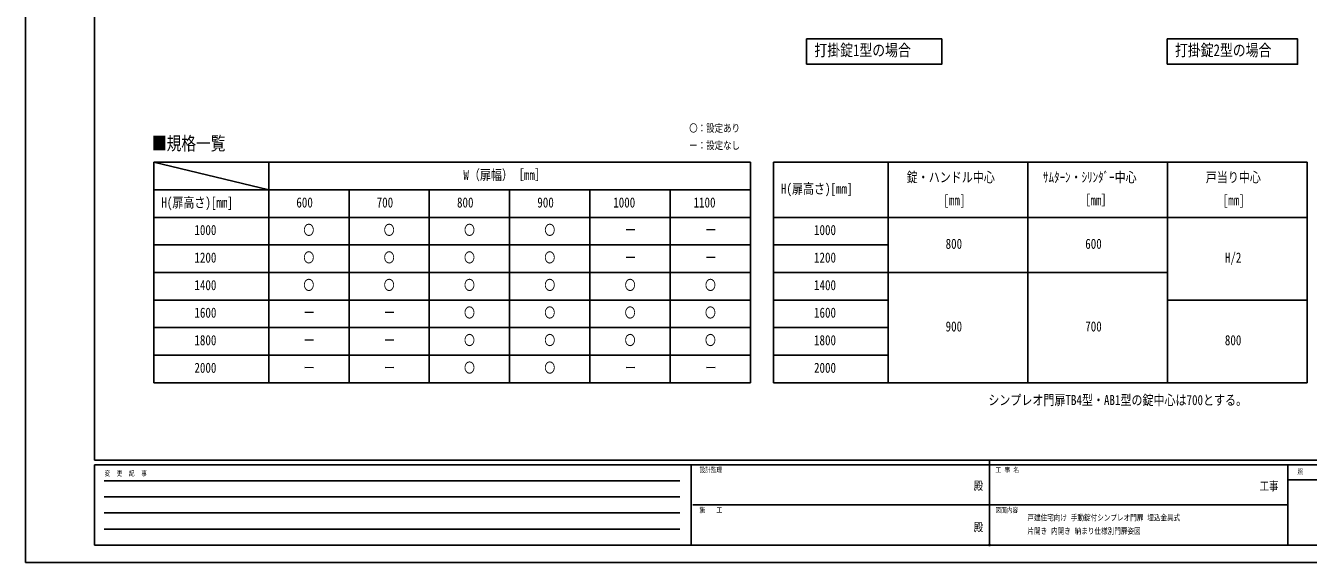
# Model space of a CAD drawing. Units: millimetres, scale not verified. Extents: x -4205 to 4205, y -2970 to 2970.
# Drawn here: x -4205 to 1384, y -2970 to -632 of the extents above; entities that cross this region are included whole.
import ezdxf
from ezdxf.enums import TextEntityAlignment as Align

# ---------------------------------------------------------------- set-up
doc = ezdxf.new("R2010")
doc.units = ezdxf.units.MM
doc.header["$LTSCALE"] = 12
doc.header["$PDMODE"] = 32
doc.header["$PDSIZE"] = 6
doc.layers.add('0-2_USER1', color=3, linetype='Continuous')
doc.layers.add('0-6_YKK_ZWAK', color=7, linetype='Continuous')
doc.styles.add('ＭＳ ゴシック', font='')
doc.styles.get('ＭＳ ゴシック').set_extended_font_data('MS Gothic')

msp = doc.modelspace()

# ---------------------------------------------------------------- linework, layer by layer
at = {"layer": '0-2_USER1'}
for p, q in [((-3645.98, -1227.5), (-3145.98, -1347.5)), ((-3645.98, -1227.5), (-1045.98, -1227.5)), ((-3645.98, -1227.5), (-3645.98, -2187.5)), ((-3145.98, -1227.5), (-3145.98, -2187.5)), ((-1045.98, -1227.5), (-1045.98, -2187.5)), ((-945.98, -1227.5), (1379.44, -1227.5)), ((-945.98, -1227.5), (-945.98, -2187.5)), ((-445.98, -1227.5), (-445.98, -2187.5)), ((162.5, -1227.5), (162.5, -2187.5)), ((770.97, -1227.5), (770.97, -2187.5)), ((1379.44, -1227.5), (1379.44, -2187.5)), ((-3645.98, -1347.5), (-1045.98, -1347.5)), ((-2795.98, -1347.5), (-2795.98, -2187.5)), ((-2445.98, -1347.5), (-2445.98, -2187.5)), ((-2095.98, -1347.5), (-2095.98, -2187.5)), ((-1745.98, -1347.5), (-1745.98, -2187.5)), ((-1395.98, -1347.5), (-1395.98, -2187.5)), ((-3645.98, -1467.5), (-1045.98, -1467.5)), ((-945.98, -1467.5), (1379.44, -1467.5)), ((-3645.98, -1587.5), (-1045.98, -1587.5)), ((-945.98, -1587.5), (-445.98, -1587.5)), ((-3645.98, -1707.5), (-1045.98, -1707.5)), ((-945.98, -1707.5), (770.97, -1707.5)), ((-3645.98, -1827.5), (-1045.98, -1827.5)), ((-945.98, -1827.5), (-445.98, -1827.5)), ((770.97, -1827.5), (1379.44, -1827.5)), ((-3645.98, -1947.5), (-1045.98, -1947.5)), ((-945.98, -1947.5), (-445.98, -1947.5)), ((-3645.98, -2067.5), (-1045.98, -2067.5)), ((-945.98, -2067.5), (-445.98, -2067.5)), ((-3645.98, -2187.5), (-1045.98, -2187.5)), ((-945.98, -2187.5), (1379.44, -2187.5))]:
    msp.add_line(p, q, dxfattribs=at)
for points in [[(-801.68, -800), (-801.68, -690), (-212.69, -690), (-212.69, -800)], [(769.43, -800), (769.43, -690), (1337.42, -690), (1337.42, -800)]]:
    msp.add_lwpolyline(points, close=True, dxfattribs=at)
at = {"layer": '0-6_YKK_ZWAK'}
for p, q in [((-3904.98, -2525), (-3904.98, 2775)), ((3895.02, -2525), (-3904.98, -2525)), ((-1304.98, -2545), (-3904.98, -2545)), ((-3904.98, -2895), (-3904.98, -2545)), ((-1304.98, -2545), (-1304.98, -2895)), ((-4.98, -2545), (-1304.98, -2545)), ((-4.98, -2525), (-4.98, -2895)), ((1295.02, -2545), (-4.98, -2545)), ((-3862.48, -2615), (-1354.98, -2615)), ((1985.02, -2610), (1295.02, -2610)), ((-3862.48, -2685), (-1354.98, -2685)), ((-1297.48, -2720), (-4.98, -2720)), ((-4.98, -2720), (1295.02, -2720)), ((-3862.48, -2755), (-1354.98, -2755)), ((-3862.48, -2825), (-1354.98, -2825)), ((-3904.98, -2895), (-1304.98, -2895)), ((-1304.98, -2895), (-4.98, -2895)), ((-4.98, -2895), (1295.02, -2895)), ((1295.02, -2895), (1985.02, -2895))]:
    msp.add_line(p, q, dxfattribs=at)
msp.add_lwpolyline([(-4205, -2970), (4205, -2970), (4205, 2970), (-4205, 2970)], close=True, dxfattribs=at)
msp.add_lwpolyline([(1985.02, -2545), (1295.02, -2545), (1295.02, -2895)], dxfattribs=at)
msp.add_point((-4.98, -2895), dxfattribs=at)

# ---------------------------------------------------------------- texts
at = {"layer": '0-2_USER1', "style": 'ＭＳ ゴシック', "width": 0.8}
for s, height, p in [('打掛錠1型の場合', 51.32, (-767.68, -780)), ('打掛錠2型の場合', 51.32, (803.43, -780)), ('〇：設定あり', 32.99, (-1313.52, -1105.17)), ('■規格一覧', 58.65, (-3654.51, -1191.92)), ('ー：設定なし', 32.99, (-1313.52, -1180.17)), ('W（扉幅）［㎜］', 43.99, (-2297.58, -1317.5)), ('錠・ハンドル中心', 43.99, (-365.74, -1327.5)), ('ｻﾑﾀｰﾝ・ｼﾘﾝﾀﾞｰ中心', 43.99, (228.33, -1327.5)), ('戸当り中心', 43.99, (937.61, -1327.5)), ('H(扉高さ)[mm]', 43.99, (-913.58, -1377.5)), ('H(扉高さ)[mm]', 43.99, (-3613.58, -1437.5)), ('600', 43.99, (-3025.38, -1437.5)), ('700', 43.99, (-2675.38, -1437.5)), ('800', 43.99, (-2325.38, -1437.5)), ('900', 43.99, (-1975.38, -1437.5)), ('1000', 43.99, (-1644.58, -1437.5)), ('1100', 43.99, (-1294.58, -1437.5)), ('[㎜]', 43.99, (-205.74, -1427.5)), ('［㎜］', 43.99, (386.73, -1427.5)), ('[㎜]', 43.99, (1011.21, -1427.5)), ('1000', 43.99, (-3469.58, -1557.5)), ('〇', 43.99, (-2994.98, -1557.5)), ('〇', 43.99, (-2644.98, -1557.5)), ('〇', 43.99, (-2294.98, -1557.5)), ('〇', 43.99, (-1944.98, -1557.5)), ('1000', 43.99, (-769.58, -1557.5)), ('ー', 43.99, (-1593.38, -1557.5)), ('ー', 43.99, (-1243.38, -1557.5)), ('800', 43.99, (-196.14, -1617.5)), ('600', 43.99, (412.33, -1617.5)), ('1200', 43.99, (-3469.58, -1677.5)), ('〇', 43.99, (-2994.98, -1677.5)), ('〇', 43.99, (-2644.98, -1677.5)), ('〇', 43.99, (-2294.98, -1677.5)), ('〇', 43.99, (-1944.98, -1677.5)), ('1200', 43.99, (-769.58, -1677.5)), ('H/2', 43.99, (1020.81, -1677.5)), ('ー', 43.99, (-1593.38, -1677.5)), ('ー', 43.99, (-1243.38, -1677.5)), ('1400', 43.99, (-3469.58, -1797.5)), ('〇', 43.99, (-2994.98, -1797.5)), ('〇', 43.99, (-2644.98, -1797.5)), ('〇', 43.99, (-2294.98, -1797.5)), ('〇', 43.99, (-1944.98, -1797.5)), ('〇', 43.99, (-1594.98, -1797.5)), ('〇', 43.99, (-1244.98, -1797.5)), ('1400', 43.99, (-769.58, -1797.5)), ('1600', 43.99, (-3469.58, -1917.5)), ('ー', 43.99, (-2993.38, -1917.5)), ('ー', 43.99, (-2643.38, -1917.5)), ('〇', 43.99, (-2294.98, -1917.5)), ('〇', 43.99, (-1944.98, -1917.5)), ('〇', 43.99, (-1594.98, -1917.5)), ('〇', 43.99, (-1244.98, -1917.5)), ('1600', 43.99, (-769.58, -1917.5)), ('900', 43.99, (-196.14, -1977.5)), ('700', 43.99, (412.33, -1977.5)), ('1800', 43.99, (-3469.58, -2037.5)), ('ー', 43.99, (-2993.38, -2037.5)), ('ー', 43.99, (-2643.38, -2037.5)), ('〇', 43.99, (-2294.98, -2037.5)), ('〇', 43.99, (-1944.98, -2037.5)), ('〇', 43.99, (-1594.98, -2037.5)), ('〇', 43.99, (-1244.98, -2037.5)), ('1800', 43.99, (-769.58, -2037.5)), ('800', 43.99, (1020.81, -2037.5)), ('2000', 43.99, (-3469.58, -2157.5)), ('ー', 43.99, (-2993.38, -2157.5)), ('ー', 43.99, (-2643.38, -2157.5)), ('〇', 43.99, (-2294.98, -2157.5)), ('〇', 43.99, (-1944.98, -2157.5)), ('ー', 43.99, (-1593.38, -2157.5)), ('ー', 43.99, (-1243.38, -2157.5)), ('2000', 43.99, (-769.58, -2157.5)), ('シンプレオ門扉TB4型・AB1型の錠中心は700とする。', 43.99, (-9.99, -2298.19)), ('戸建住宅向け 手動錠付シンプレオ門扉 埋込金具式', 25.66, (160.31, -2795.72)), ('片開き 内開き 納まり仕様別門扉姿図', 25.66, (160.31, -2854.06))]:
    msp.add_text(s, height=height, dxfattribs=at).set_placement(p, align=Align.BOTTOM_LEFT)
at = {"layer": '0-6_YKK_ZWAK', "style": 'ＭＳ ゴシック', "width": 0.8}
for s, height, p in [('変  更  記  事', 21.99, (-3861.31, -2600)), ('設計監理', 21.99, (-1268.31, -2585)), ('工 事 名', 21.99, (21.27, -2585)), ('照     査', 21.99, (1336.42, -2592.5)), ('殿', 36.66, (-73.67, -2665.83)), ('工事', 36.66, (1172.33, -2667.47)), ('施\u3000\u3000工', 21.99, (-1268.31, -2760)), ('図面内容', 21.99, (21.27, -2760)), ('殿', 36.66, (-73.67, -2845.83))]:
    msp.add_text(s, height=height, dxfattribs=at).set_placement(p, align=Align.BOTTOM_LEFT)

doc.saveas('drawing.dxf')
